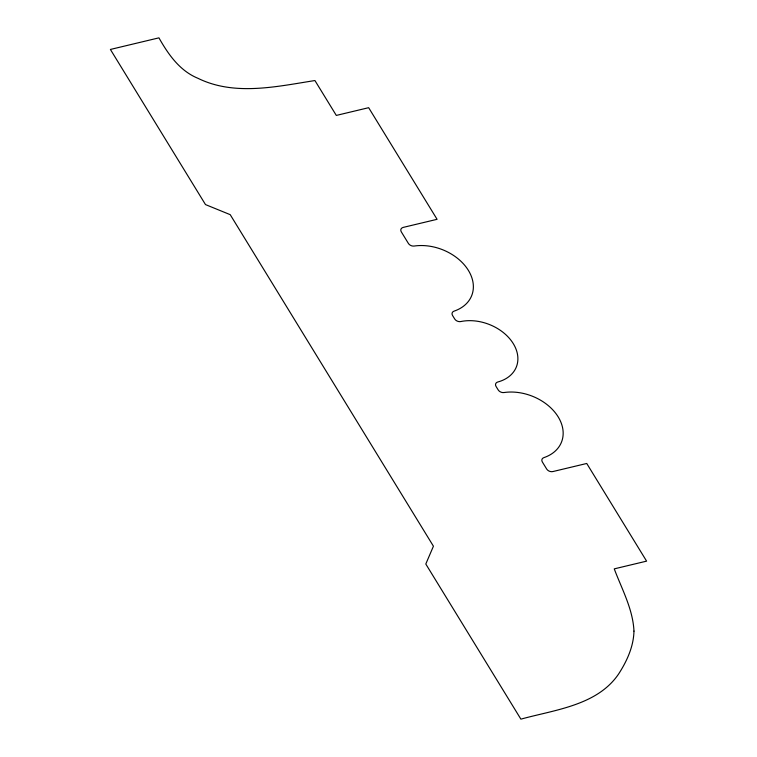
<?xml version="1.0" encoding="UTF-8"?>
<svg xmlns="http://www.w3.org/2000/svg" width="757" height="757" viewBox="0 0 757 757"><rect width="100%" height="100%" fill="white"/><g stroke="black" fill="none" stroke-linecap="round" stroke-linejoin="round"><path stroke-width="1.14" d="M633.969 631.101C633.6 646.62 626.9 661.183 618.601 674.014C597.197 705.543 554.682 709.792 520.892 719.15L425.803 564.022L433.43 546.204L230.213 214.666L205.488 204.579L110.399 49.451L158.932 37.85C168.291 54.372 179.683 70.798 197.956 78.302C234.566 96.281 276.674 86.535 314.931 80.545L336.307 115.424L368.659 107.693L437.082 219.312L403.207 227.403A4.722 3.425 21.1 0 0 401.305 231.86L408.402 243.442A4.722 3.425 21.1 0 0 414.183 246.044A44.266 32.106 21.1 0 1 468.394 270.4A44.266 32.106 21.1 0 1 454.086 311.136A4.722 3.425 21.1 0 0 452.554 315.48L454.72 319.009A4.722 3.425 21.1 0 0 460.776 321.555A40.925 29.684 21.1 0 1 513.293 343.65A40.925 29.684 21.1 0 1 497.822 381.992A4.722 3.425 21.1 0 0 496.034 386.411L498.201 389.94A4.722 3.425 21.1 0 0 503.982 392.542A44.266 32.106 21.1 0 1 558.193 416.899A44.266 32.106 21.1 0 1 543.876 457.635A4.722 3.425 21.1 0 0 542.353 461.978L546.686 469.047A4.722 3.425 21.1 0 0 552.865 471.564L586.741 463.473L646.601 561.136L614.249 568.867C621.857 589.116 632.928 609.082 633.969 631.101"/></g></svg>
